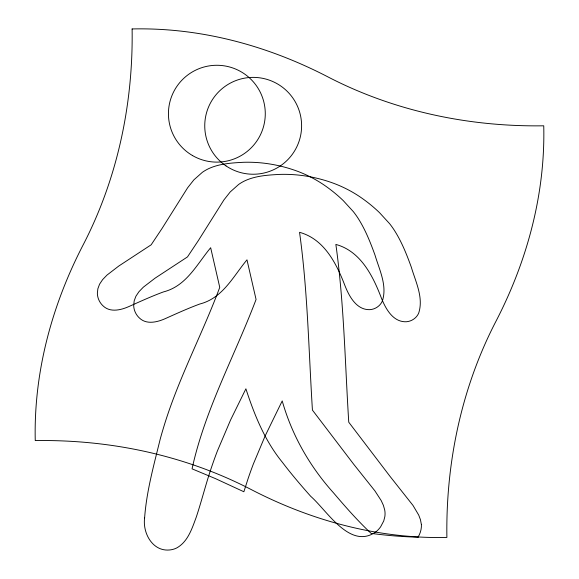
<?xml version="1.0" encoding="UTF-8"?>
<svg xmlns="http://www.w3.org/2000/svg" width="579" height="579" viewBox="0 0 579 579"><rect width="100%" height="100%" fill="white"/><g stroke="black" fill="none" stroke-linecap="round" stroke-linejoin="round"><path stroke-width="0.87" d="M421.324 524.328L420.477 519.754L418.718 515.086L413.001 505.438L390.036 476.387L348.753 422.207C345.019 362.917 344.064 303.345 335.863 244.425C360.529 251.17 372.804 275.64 381.235 297.657C385.462 308.404 392.823 322.228 406.219 321.765A14.895 14.895 0 0 0 415.252 317.893A14.489 14.489 0 0 0 418.66 313.188C423.77 297.722 415.657 281.864 411.307 267.172C406.668 254.355 401.587 241.552 394.183 230.044A87.842 87.842 0 0 0 389.609 223.682L379.534 212.688A146.632 146.632 0 0 0 363.938 199.625C353.306 191.837 341.444 185.758 328.923 181.654A146.024 146.024 0 0 0 307.362 176.298A139.264 139.264 0 0 0 279.78 174.402C268.113 175.017 256.048 175.727 245.257 180.626A44.163 44.163 0 0 0 238.7 184.404L230.203 191.96L223.957 199.878L198.387 240.531L187.48 256.917L155.092 278.152L143.331 287.177L138.96 291.7L135.891 296.274L134.19 300.848L133.698 305.292A17.5 17.5 0 0 0 134.921 311.444A17.833 17.833 0 0 0 139.416 318.009C146.429 324.819 157.047 322.235 165.001 318.754C176.486 313.601 187.943 308.383 199.755 304.026C222.763 298.163 233.062 276.588 246.98 259.833L256.07 299.459C234.698 355.89 205.024 409.476 192.054 468.838L215.475 478.623L243.868 491.752L248.181 478.37A412.53 412.53 0 0 1 253.37 463.967L265.081 436.059L282.219 400.914C291.91 435.191 309.765 466.45 333.518 492.852C345.46 506.878 357.634 520.767 371.088 533.368A441.987 441.987 0 0 0 418.081 537.189M421.418 524.321A22.067 22.067 0 0 1 418.016 537.146M144.612 517.959C142.55 533.006 152.501 551.592 169.553 549.978A19.99 19.99 0 0 0 176.718 547.951C187.922 541.756 192.018 528.526 196.216 517.279C201.782 500.553 205.972 483.4 211.704 466.725A412.921 412.921 0 0 1 217.393 450.976L230.587 419.956L245.901 388.806C254.376 414.839 264.835 440.814 282.32 462.216C291.28 473.998 300.877 485.267 310.713 496.319C327.41 510.917 350.353 550.491 376.234 531.594A26.656 26.656 0 0 0 380.656 526.774L383.739 520.948L384.832 516.685A20.127 20.127 0 0 0 384.702 509.947L383.385 505.329L381.221 500.611L374.888 490.854L353.718 464.278L312.428 410.106C308.701 350.809 307.746 291.244 299.546 232.317C324.204 239.062 336.486 263.532 344.91 285.548C349.144 296.303 356.505 310.12 369.901 309.656A14.895 14.895 0 0 0 378.934 305.784A14.489 14.489 0 0 0 382.335 301.08C387.452 285.613 379.339 269.756 374.989 255.064C370.343 242.246 365.269 229.443 357.865 217.936A87.842 87.842 0 0 0 353.284 211.574L343.217 200.58A146.632 146.632 0 0 0 327.62 187.524C316.988 179.729 305.126 173.649 292.598 169.553A146.024 146.024 0 0 0 268.41 163.77A139.264 139.264 0 0 0 243.462 162.294C231.795 162.909 219.731 163.618 208.939 168.518A44.163 44.163 0 0 0 202.382 172.296L193.885 179.852L187.639 187.77L162.069 228.43L151.162 244.808L118.767 266.043L107.014 275.068L102.635 279.599L99.574 284.173L97.865 288.74L97.373 293.184A17.5 17.5 0 0 0 98.596 299.336A17.833 17.833 0 0 0 103.098 305.907C110.111 312.711 120.729 310.127 128.683 306.646C140.161 301.5 151.618 296.282 163.437 291.917C186.438 286.055 196.737 264.48 210.662 247.725L219.752 287.35C202.165 334.517 178.1 379.144 163.589 427.461A430.125 430.125 0 0 0 160.195 439.179C153.869 465.154 146.538 491.202 144.612 517.959M132.113 28.95C133.242 103.221 117.747 177.637 83.687 243.846C52.096 304.453 33.64 371.921 35.254 440.583C109.525 439.447 183.941 454.949 250.15 489.009C310.764 520.601 378.232 539.049 446.887 537.435C445.758 463.171 461.253 388.748 495.313 322.539C526.904 261.932 545.36 194.464 543.746 125.802C469.475 126.939 395.059 111.443 328.85 77.376C268.236 45.792 200.768 27.336 132.113 28.95M226.034 165.912A48.426 48.426 0 0 0 301.485 129.262A48.426 48.426 0 0 0 232.02 82.247A48.426 48.426 0 0 0 226.034 165.912M192.648 155.635A48.426 48.426 0 0 0 265.283 113.701A48.426 48.426 0 0 0 192.648 71.76A48.426 48.426 0 0 0 192.648 155.635"/></g></svg>
